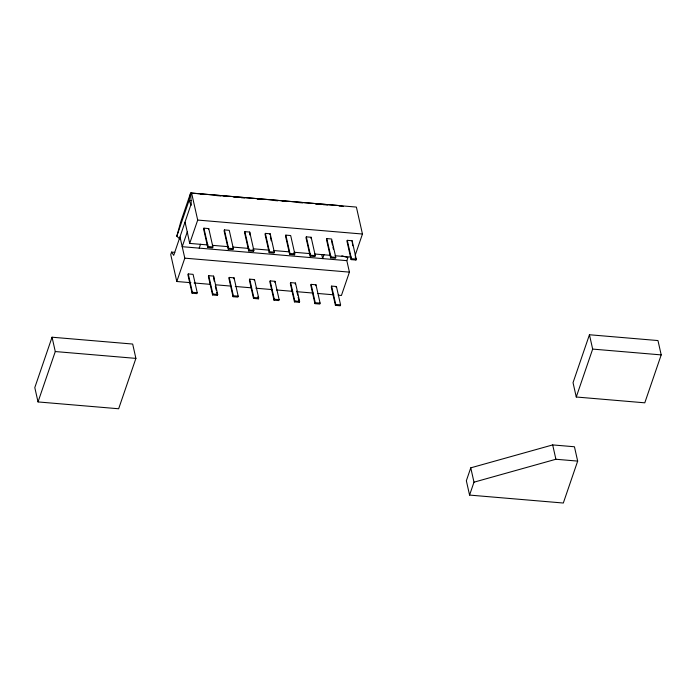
<?xml version="1.0" encoding="UTF-8"?>
<svg xmlns="http://www.w3.org/2000/svg" width="696" height="696" viewBox="0 0 696 696"><rect width="100%" height="100%" fill="white"/><g stroke="black" fill="none" stroke-linecap="round" stroke-linejoin="round"><path stroke-width="1.04" d="M339.587 205.598L190.634 192.975L189.068 200.431L176.81 236.222L179.881 239.015M176.81 236.222L180.829 221.606L190.634 192.975M174.818 252.37L171.573 252.091L173.704 255.371L191.235 203.763L190.782 195.567L191.618 193.114L356.387 207.077L362.459 234.03L355.16 255.354M180.012 236.945L184.797 258.155L176.801 281.506L190.887 282.698M208.008 244.957L189.704 243.409L197.699 220.066L191.618 193.114M52.052 337.212L34.8 387.594L38.028 401.931L118.651 408.761L135.903 358.388L132.675 344.05L52.052 337.212L55.28 351.55L38.028 401.931M171.573 252.091L170.729 254.553L176.801 281.506M185.066 222.207L187.259 231.951L182.213 246.697L346.834 260.652L349.418 272.127L341.423 295.469L338.178 295.191M188.259 273.946L187.937 274.868L192.079 293.216L196.916 293.634L197.229 292.712L193.096 274.355L188.259 273.946L192.392 292.294L192.079 293.216M203.928 228.175L203.615 229.097L207.747 247.454L212.584 247.863L212.898 246.941L208.765 228.593L203.928 228.175L208.06 246.532L207.747 247.454M199.204 248.133L200.544 244.209M208.452 229.506L208.765 228.593M208.739 275.686L208.417 276.608L212.558 294.956L217.396 295.365L217.709 294.443L213.576 276.095L208.739 275.686L212.872 294.034L212.558 294.956M224.408 229.915L224.086 230.837L228.227 249.185L233.064 249.594L233.377 248.672L229.245 230.324L224.408 229.915L228.54 248.263L228.227 249.185M213.576 276.095L214.177 281.097M229.21 277.417L228.897 278.339L233.03 296.696L237.867 297.105L238.189 296.183L234.047 277.834L229.21 277.417L233.351 295.774L233.03 296.696M244.888 231.655L244.566 232.568L248.707 250.925L253.544 251.334L253.857 250.412L249.725 232.064L244.888 231.655L249.02 250.003L248.707 250.925M233.734 278.748L234.047 277.834M249.725 232.064L249.864 235.022M249.69 279.157L249.377 280.079L253.509 298.427L258.346 298.836L258.668 297.914L254.527 279.566L249.69 279.157L253.831 297.505L253.509 298.427M265.359 233.386L265.046 234.308L269.178 252.657L274.015 253.066L274.337 252.152L270.196 233.795L265.359 233.386L269.5 251.735L269.178 252.657M254.214 280.488L254.527 279.566M269.883 234.717L270.196 233.795M270.17 280.897L269.857 281.81L273.989 300.167L278.826 300.576L279.139 299.654L275.007 281.306L270.17 280.897L274.302 299.245L273.989 300.167M285.839 235.126L285.525 236.048L289.658 254.397L294.495 254.806L294.817 253.883L290.676 235.535L285.839 235.126L289.98 253.475L289.658 254.397M274.694 282.228L275.007 281.306M290.65 282.628L290.336 283.55L294.469 301.899L299.306 302.308L299.619 301.394L295.487 283.037L290.65 282.628L294.782 300.976L294.469 301.899M306.318 236.857L306.005 237.78L310.138 256.128L314.975 256.546L315.288 255.623L311.155 237.266L306.318 236.857L310.451 255.215L310.138 256.128M295.174 283.959L295.487 283.037M310.842 238.189L311.155 237.266M311.129 284.368L310.808 285.29L314.949 303.639L319.786 304.048L320.099 303.125L315.967 284.777L311.129 284.368L315.262 302.716L314.949 303.639M326.798 238.597L326.485 239.52L330.617 257.868L335.455 258.277L335.768 257.355L331.635 239.006L326.798 238.597L330.931 256.946L330.617 257.868M323.988 254.675L322.648 258.608L321.769 254.701M315.645 285.699L315.967 284.777M331.6 286.1L331.287 287.022L335.428 305.37L340.266 305.788L340.579 304.865L336.438 286.508L331.6 286.1L335.742 304.457L335.428 305.37M347.278 240.329L346.956 241.251L351.097 259.608L355.934 260.017L356.248 259.095L352.115 240.746L347.278 240.329L351.41 258.686L351.097 259.608M336.125 287.431L336.438 286.508M352.115 240.746L352.715 245.74M346.834 260.652L347.887 257.581L341.858 255.806M470.766 467.842L466.346 480.745L469.574 495.082L563.316 503.025L577.671 461.1L574.444 446.762L552.676 444.918L470.766 467.842L473.993 482.18L469.574 495.082M589.442 334.75L573.034 382.67L576.262 397.007L644.792 402.819L661.2 354.899L657.972 340.561L589.442 334.75L592.67 349.087L576.262 397.007M473.993 482.18L555.904 459.256L577.671 461.1M200.561 194.245L203.632 194.506M216.456 195.593L220.771 195.959M224.008 196.237L226.156 196.42M233.708 197.064L236.936 197.333M241.251 197.699L244.487 197.977M257.416 199.073L261.731 199.439M274.659 200.535L277.895 200.805M282.202 201.17L286.517 201.536M298.375 202.545L302.682 202.91M315.619 204.006L318.855 204.276M323.161 204.641L327.477 205.007M339.17 205.999L343.267 206.347M191.217 200.613L189.068 200.431L191.174 205.285M197.699 220.066L362.459 234.03M212.315 245.323L228.471 246.697M232.777 247.063L248.933 248.429M253.24 248.794L269.387 250.168M273.702 250.534L288.77 251.813M294.156 252.265L310.312 253.64M314.618 253.996L330.774 255.371M335.08 255.736L351.236 257.102M208.06 246.532L212.898 246.941M228.54 248.263L233.377 248.672M249.02 250.003L253.857 250.412M269.5 251.735L274.337 252.152M289.98 253.475L294.817 253.883M310.451 255.215L315.288 255.623M330.931 256.946L335.768 257.355M351.41 258.686L356.248 259.095M184.797 258.155L349.418 272.127M194.132 282.976L210.375 284.351M215.795 284.812L230.959 286.1M235.283 286.465L251.534 287.84M255.867 288.214L272.11 289.588M276.442 289.954L292.685 291.337M297.018 291.702L313.261 293.077M317.594 293.451L333.845 294.826M192.392 292.294L197.229 292.712M212.872 294.034L217.709 294.443M233.351 295.774L238.189 296.183M253.831 297.505L258.668 297.914M274.302 299.245L279.139 299.654M294.782 300.976L299.619 301.394M315.262 302.716L320.099 303.125M335.742 304.457L340.579 304.865M592.67 349.087L661.2 354.899M55.28 351.55L135.903 358.388M552.676 444.918L555.904 459.256M355.247 256.954L355.934 260.017M331.548 240.946L332.47 245.027M332.923 247.063L333.384 249.107M294.034 252.77L294.495 254.806M296.774 291.093L297.697 295.174M298.158 297.218L299.306 302.308M270.344 236.762L271.266 240.833M253.083 249.299L253.544 251.334M257.885 296.8L258.346 298.836M215.325 286.186L216.247 290.267M216.7 292.311L217.396 295.365M187.259 231.951L189.704 243.409"/></g></svg>
